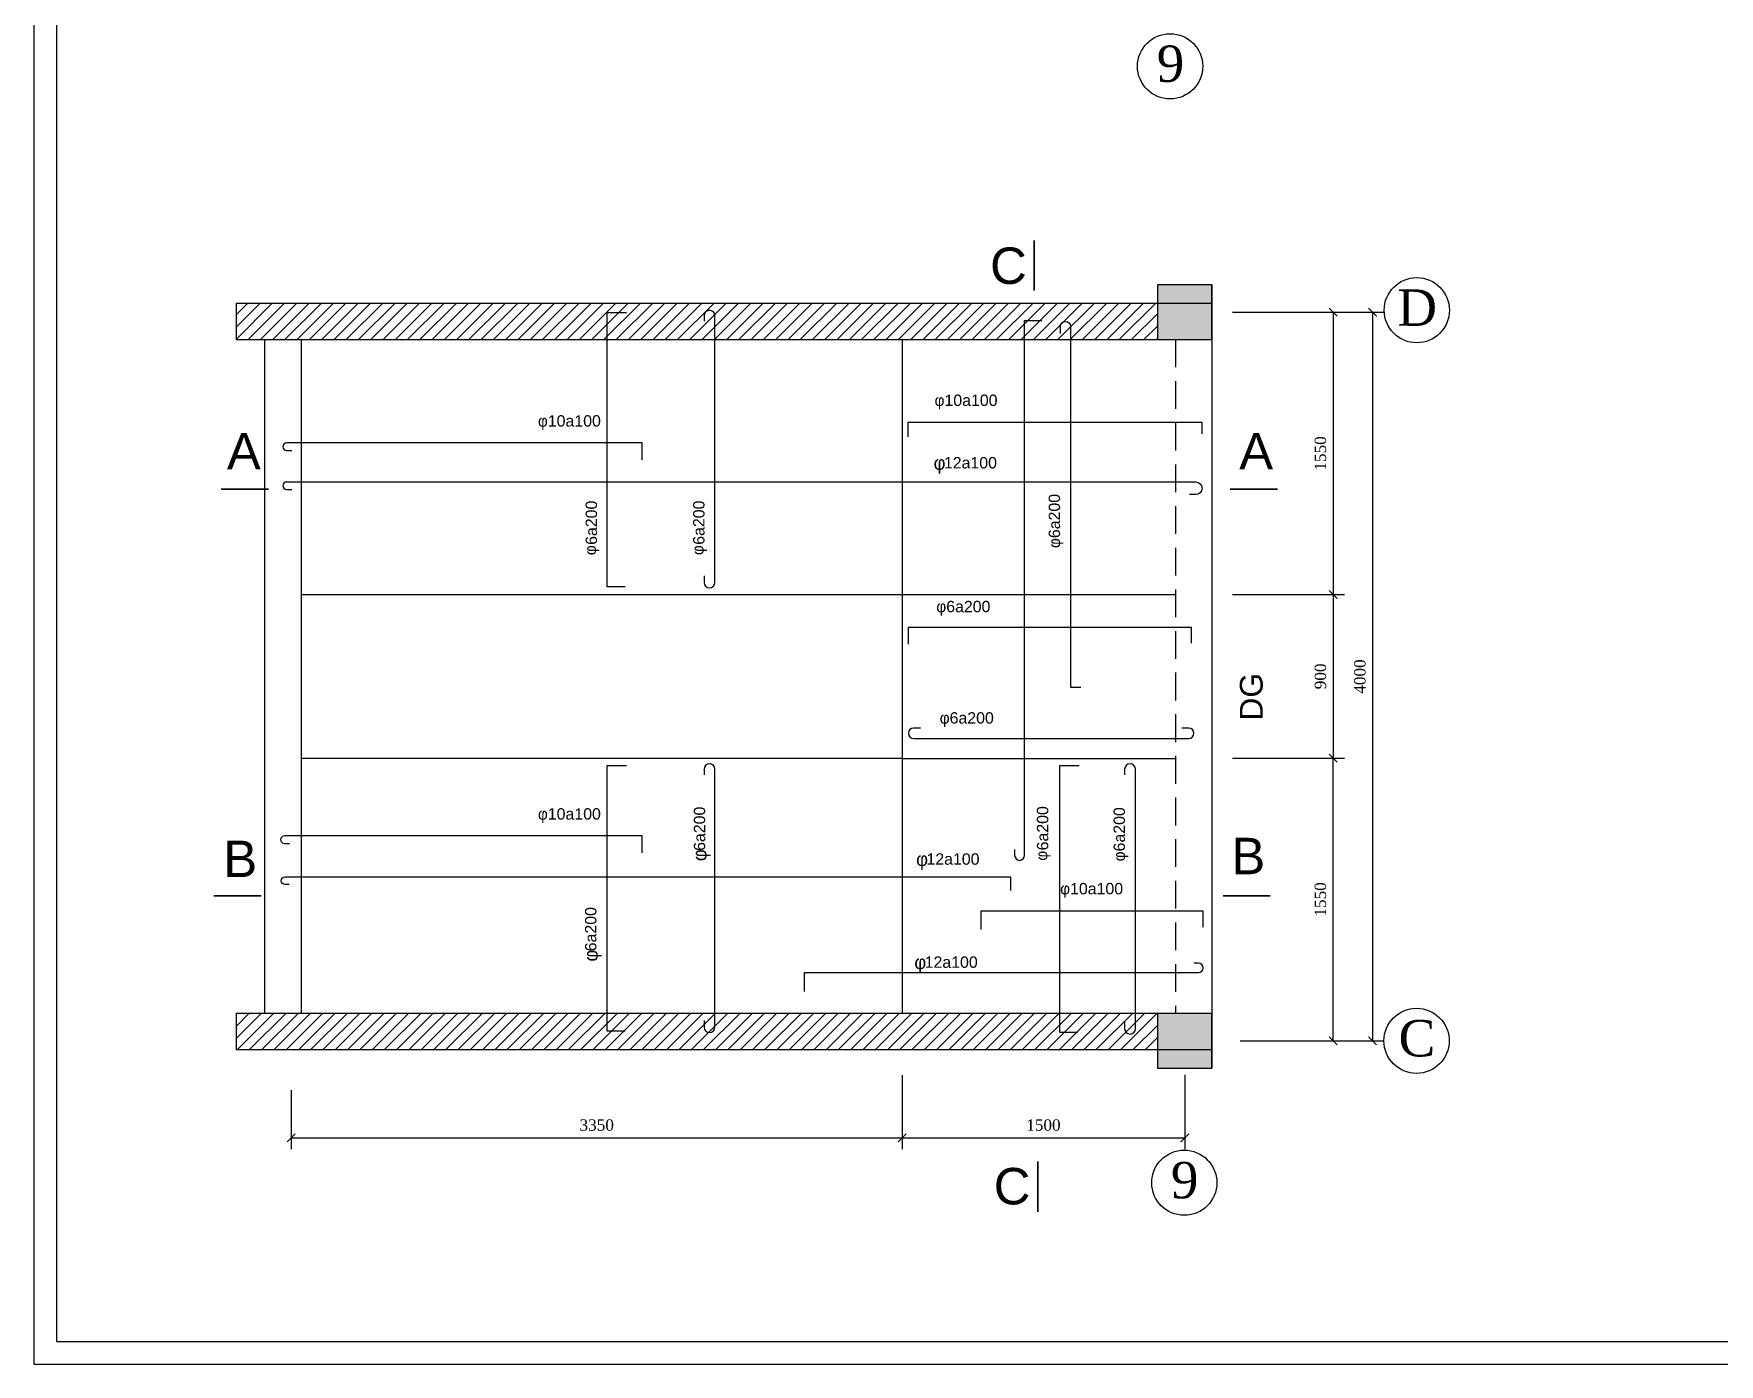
# Model space of a CAD drawing. Header units: millimetres. Extents: x -13160 to 230329, y -20060 to 75228.
# Drawn here: x 146129 to 183138, y -9580 to 19639 of the extents above; entities that cross this region are included whole.
import ezdxf
from ezdxf.enums import TextEntityAlignment as Align

# ---------------------------------------------------------------- set-up
doc = ezdxf.new("R2010")
doc.units = ezdxf.units.MM
doc.header["$LTSCALE"] = 6
doc.linetypes.add('DASHED', pattern=[19.05, 12.7, -6.35])
for name, color, linetype in [('BAODAM', 3, 'Continuous'), ('BAOMANH', 2, 'Continuous'), ('DAI', 4, 'Continuous'), ('HATCH', 5, 'Continuous'), ('KTHUOT', 6, 'Continuous'), ('TEXT', 7, 'Continuous'), ('THEP', 1, 'Continuous')]:
    doc.layers.add(name, color=color, linetype=linetype)
doc.styles.add('TCVN', font='')
doc.styles.add('VNI-HELVE', font='')
doc.styles.add('VNI-TIMES', font='')
doc.styles.get('TCVN').set_extended_font_data('VNI-Helve')
doc.styles.get('VNI-HELVE').set_extended_font_data('VNI-Helve')
doc.styles.get('VNI-TIMES').set_extended_font_data('VNI-Times')
doc.dimstyles.new('D1', dxfattribs={"dimtxt": 250, "dimasz": 180, "dimexe": 250, "dimexo": 150, "dimgap": 150, "dimtad": 1, "dimdec": 0, "dimtxsty": 'VNI-TIMES', "dimblk": 'ARCHTICK', "dimcen": 2.5, "dimadec": 0, "dimazin": 0, "dimtfac": 1, "dimtdec": 0, "dimtmove": 0, "dimatfit": 3, "dimldrblk": 'ARCHTICK', "dimfxl": 1, "dimarcsym": 0})
pattern_1 = [(45, (107606.48, -37851.09), (-134.70384, 134.70384), [])]

# ---------------------------------------------------------------- blocks, each defined once
blk = doc.blocks.new('_ArchTick')
at = {"layer": 'BAOMANH', "color": 0, "const_width": 0.15}
blk.add_lwpolyline([(-0.5, -0.5), (0.5, 0.5)], dxfattribs=at)
blk = doc.blocks.new('*D43')
at = {"layer": 'DEFPOINTS', "color": 0, "linetype": 'Continuous', "ltscale": 4}
for p in [(172300, 13523), (172300, 7321), (174661, 7321)]:
    blk.add_point(p, dxfattribs=at)
at = {"layer": 'KTHUOT', "color": 0, "linetype": 'Continuous', "lineweight": -2, "ltscale": 4, "transparency": 16777216}
for p, q in [((172450, 13523), (174911, 13523)), ((174661, 13523), (174661, 7321)), ((172450, 7321), (174911, 7321))]:
    blk.add_line(p, q, dxfattribs=at)
at = {"layer": 'KTHUOT', "color": 0, "linetype": 'Continuous', "lineweight": -2, "ltscale": 4, "transparency": 16777216, "xscale": 180, "yscale": 180, "zscale": 180}
for p, rotation in [((174661, 13523), 90), ((174661, 7321), 270)]:
    blk.add_blockref('_ArchTick', p, dxfattribs=dict(at, rotation=rotation))
at = {"layer": 'KTHUOT', "color": 0, "linetype": 'Continuous', "ltscale": 4, "transparency": 16777216, "insert": (174381, 10422), "char_height": 250, "attachment_point": 5, "rotation": 90, "style": 'VNI-TIMES'}
blk.add_mtext('1550', dxfattribs=at)
blk = doc.blocks.new('*D42')
at = {"layer": 'DEFPOINTS', "color": 0, "linetype": 'Continuous', "ltscale": 4}
for p in [(172300, 7321), (172300, 3732), (174661, 3732)]:
    blk.add_point(p, dxfattribs=at)
at = {"layer": 'KTHUOT', "color": 0, "linetype": 'Continuous', "lineweight": -2, "ltscale": 4, "transparency": 16777216}
for p, q in [((172450, 7321), (174911, 7321)), ((174661, 7321), (174661, 3732)), ((172450, 3732), (174911, 3732))]:
    blk.add_line(p, q, dxfattribs=at)
at = {"layer": 'KTHUOT', "color": 0, "linetype": 'Continuous', "lineweight": -2, "ltscale": 4, "transparency": 16777216, "xscale": 180, "yscale": 180, "zscale": 180}
for p, rotation in [((174661, 7321), 90), ((174661, 3732), 270)]:
    blk.add_blockref('_ArchTick', p, dxfattribs=dict(at, rotation=rotation))
at = {"layer": 'KTHUOT', "color": 0, "linetype": 'Continuous', "ltscale": 4, "transparency": 16777216, "insert": (174382, 5526), "char_height": 250, "attachment_point": 5, "rotation": 90, "style": 'VNI-TIMES'}
blk.add_mtext('900', dxfattribs=at)
blk = doc.blocks.new('*D41')
at = {"layer": 'DEFPOINTS', "color": 0, "linetype": 'Continuous', "ltscale": 4}
for p in [(165199, -3080), (171400, -3077), (171400, -4608)]:
    blk.add_point(p, dxfattribs=at)
at = {"layer": 'KTHUOT', "color": 0, "linetype": 'Continuous', "lineweight": -2, "ltscale": 4, "transparency": 16777216}
for p, q in [((165199, -3230), (165199, -4858)), ((171400, -3227), (171400, -4858)), ((165199, -4608), (171400, -4608))]:
    blk.add_line(p, q, dxfattribs=at)
at = {"layer": 'KTHUOT', "color": 0, "linetype": 'Continuous', "lineweight": -2, "ltscale": 4, "transparency": 16777216, "xscale": 180, "yscale": 180, "zscale": 180, "rotation": 180}
blk.add_blockref('_ArchTick', (165199, -4608), dxfattribs=at)
at = {"layer": 'KTHUOT', "color": 0, "linetype": 'Continuous', "lineweight": -2, "ltscale": 4, "transparency": 16777216, "xscale": 180, "yscale": 180, "zscale": 180}
blk.add_blockref('_ArchTick', (171400, -4608), dxfattribs=at)
at = {"layer": 'KTHUOT', "color": 0, "linetype": 'Continuous', "ltscale": 4, "transparency": 16777216, "insert": (168299, -4328), "char_height": 250, "attachment_point": 5, "style": 'VNI-TIMES'}
blk.add_mtext('1500', dxfattribs=at)
blk = doc.blocks.new('*D40')
at = {"layer": 'DEFPOINTS', "color": 0, "linetype": 'Continuous', "ltscale": 4}
for p in [(165199, -3080), (151783, -3411), (165199, -4608)]:
    blk.add_point(p, dxfattribs=at)
at = {"layer": 'KTHUOT', "color": 0, "linetype": 'Continuous', "lineweight": -2, "ltscale": 4, "transparency": 16777216}
for p, q in [((165199, -3230), (165199, -4858)), ((151783, -3561), (151783, -4858)), ((151783, -4608), (165199, -4608))]:
    blk.add_line(p, q, dxfattribs=at)
at = {"layer": 'KTHUOT', "color": 0, "linetype": 'Continuous', "lineweight": -2, "ltscale": 4, "transparency": 16777216, "xscale": 180, "yscale": 180, "zscale": 180, "rotation": 180}
blk.add_blockref('_ArchTick', (151783, -4608), dxfattribs=at)
at = {"layer": 'KTHUOT', "color": 0, "linetype": 'Continuous', "lineweight": -2, "ltscale": 4, "transparency": 16777216, "xscale": 180, "yscale": 180, "zscale": 180}
blk.add_blockref('_ArchTick', (165199, -4608), dxfattribs=at)
at = {"layer": 'KTHUOT', "color": 0, "linetype": 'Continuous', "ltscale": 4, "transparency": 16777216, "insert": (158491, -4328), "char_height": 250, "attachment_point": 5, "style": 'VNI-TIMES'}
blk.add_mtext('3350', dxfattribs=at)
blk = doc.blocks.new('*D39')
at = {"layer": 'DEFPOINTS', "color": 0, "linetype": 'Continuous', "ltscale": 4}
for p in [(172300, 13523), (172621, -2477), (175526, -2477)]:
    blk.add_point(p, dxfattribs=at)
at = {"layer": 'KTHUOT', "color": 0, "linetype": 'Continuous', "lineweight": -2, "ltscale": 4, "transparency": 16777216}
for p, q in [((172450, 13523), (175776, 13523)), ((175526, 13523), (175526, -2477)), ((172771, -2477), (175776, -2477))]:
    blk.add_line(p, q, dxfattribs=at)
at = {"layer": 'KTHUOT', "color": 0, "linetype": 'Continuous', "lineweight": -2, "ltscale": 4, "transparency": 16777216, "xscale": 180, "yscale": 180, "zscale": 180}
for p, rotation in [((175526, 13523), 90), ((175526, -2477), 270)]:
    blk.add_blockref('_ArchTick', p, dxfattribs=dict(at, rotation=rotation))
at = {"layer": 'KTHUOT', "color": 0, "linetype": 'Continuous', "ltscale": 4, "transparency": 16777216, "insert": (175248, 5523), "char_height": 250, "attachment_point": 5, "rotation": 90, "style": 'VNI-TIMES'}
blk.add_mtext('4000', dxfattribs=at)
blk = doc.blocks.new('*D38')
at = {"layer": 'DEFPOINTS', "color": 0, "linetype": 'Continuous', "ltscale": 4}
for p in [(172450, 3732), (174661, 3732), (172471, -2477)]:
    blk.add_point(p, dxfattribs=at)
at = {"layer": 'KTHUOT', "color": 0, "linetype": 'Continuous', "lineweight": -2, "ltscale": 4, "transparency": 16777216}
for p, q in [((172600, 3732), (174911, 3732)), ((174661, -2477), (174661, 3732)), ((172621, -2477), (174911, -2477))]:
    blk.add_line(p, q, dxfattribs=at)
at = {"layer": 'KTHUOT', "color": 0, "linetype": 'Continuous', "lineweight": -2, "ltscale": 4, "transparency": 16777216, "xscale": 180, "yscale": 180, "zscale": 180}
for p, rotation in [((174661, 3732), 90), ((174661, -2477), 270)]:
    blk.add_blockref('_ArchTick', p, dxfattribs=dict(at, rotation=rotation))
at = {"layer": 'KTHUOT', "color": 0, "linetype": 'Continuous', "ltscale": 4, "transparency": 16777216, "insert": (174381, 628), "char_height": 250, "attachment_point": 5, "rotation": 90, "style": 'VNI-TIMES'}
blk.add_mtext('1550', dxfattribs=at)

msp = doc.modelspace()

# ---------------------------------------------------------------- hatches: boundary and pattern name
at = {"layer": 'HATCH', "linetype": 'Continuous', "ltscale": 4}
h = msp.add_hatch(dxfattribs=at)
h.set_pattern_fill('ANSI31', color=5, scale=60, style=0)
h.set_pattern_definition(pattern_1)
h.paths.add_polyline_path([(150572.1, 13723.1), (150572.1, 12923.1), (170799.8, 12923.1), (170799.8, 13723.1)])
h = msp.add_hatch(dxfattribs=at)
h.set_pattern_fill('ANSI31', color=5, scale=60, style=0)
h.set_pattern_definition(pattern_1)
h.paths.add_polyline_path([(170799.8, -2676.9), (170799.8, -1876.9), (150572.1, -1876.9), (150572.1, -2676.9)])

# ---------------------------------------------------------------- linework, layer by layer
at = {"layer": 'BAODAM', "color": 3, "linetype": 'Continuous'}
for p, q in [((171999.8, 14123.1), (171999.8, -3076.9)), ((150572.1, 13723.1), (150572.1, 12923.1)), ((150572.1, 13723.1), (171999.8, 13723.1)), ((150572.1, 12923.1), (171999.8, 12923.1)), ((151198.8, 12923.1), (151198.8, -1876.9)), ((151998.8, 12923.1), (151998.8, -1876.9)), ((165199.8, 12923.1), (165199.8, 3723.1)), ((151998.8, 7323.1), (165199.8, 7323.1)), ((165199.8, 7323.1), (171199.8, 7323.1)), ((165199.8, 3723.1), (151998.8, 3723.1)), ((165199.8, 3723.1), (171199.8, 3723.1)), ((165199.8, 3723.1), (165199.8, -1876.9)), ((150572.1, -1876.9), (150572.1, -2676.9)), ((171999.8, -1876.9), (150572.1, -1876.9)), ((171999.8, -2676.9), (150572.1, -2676.9))]:
    msp.add_line(p, q, dxfattribs=at)
for points in [[(170799.8, 12923.1), (171999.8, 12923.1), (171999.8, 14123.1), (170799.8, 14123.1)], [(170799.8, -3076.9), (171999.8, -3076.9), (171999.8, -1876.9), (170799.8, -1876.9)]]:
    msp.add_lwpolyline(points, close=True, dxfattribs=at)
for centre in [(171079.9, 18923.5), (176496.5, 13566.8), (176491.6, -2476.9), (171391.3, -5593.1)]:
    msp.add_circle(centre, 715.7, dxfattribs=at)
for points in [[(170799.8, 12923.1), (171999.8, 12923.1), (170799.8, 14123.1), (171999.8, 14123.1)], [(170799.8, -3076.9), (171999.8, -3076.9), (170799.8, -1876.9), (171999.8, -1876.9)]]:
    msp.add_solid(points, dxfattribs=at)
at = {"layer": 'BAOMANH', "color": 2, "linetype": 'DASHED', "ltscale": 8}
msp.add_line((171199.8, 12923.1), (171199.8, -1876.9), dxfattribs=at)
at = {"layer": 'DAI', "color": 4, "linetype": 'Continuous', "ltscale": 4}
for points in [[(146129.4, -9580.2), (230329.4, -9580.2), (230329.4, 49819.8), (146129.4, 49819.8)], [(146629.4, -9080.2), (229829.4, -9080.2), (229829.4, 49319.8), (146629.4, 49319.8)]]:
    msp.add_lwpolyline(points, close=True, dxfattribs=at)
at = {"layer": 'TEXT', "color": 7, "linetype": 'Continuous', "const_width": 40}
for points in [[(168096, 15102.1), (168096, 13994)], [(150239.9, 9636.5), (151285, 9636.5)], [(172396.8, 9636.5), (173441.9, 9636.5)], [(150082.2, 707.1), (151127.2, 707.1)], [(172239, 707.1), (173284.1, 707.1)], [(168175.9, -5124.2), (168175.9, -6232.3)]]:
    msp.add_lwpolyline(points, dxfattribs=at)
at = {"layer": 'THEP'}
msp.add_line((165323.5, 11104.3), (165323.5, 10788), dxfattribs=at)
at = {"layer": 'THEP', "color": 1, "linetype": 'Continuous', "ltscale": 4}
for points in [[(159116.5, 7491.8), (158716.7, 7491.8), (158716.7, 13515.4), (159143.2, 13515.4)], [(165335.1, 6230.8), (165335.1, 6609), (171542.7, 6609), (171542.7, 6256)], [(159116.5, -2262.2), (158716.7, -2262.2), (158716.7, 3566.3), (159143.2, 3566.3)], [(169056.1, -2293.7), (168656.3, -2293.7), (168656.3, 3566.3), (169082.7, 3566.3)]]:
    msp.add_lwpolyline(points, dxfattribs=at)
for points in [[(160846.9, 7733), (160846.9, 7589.2, 1), (161086.8, 7589.2), (161086.8, 13446, 1), (160846.9, 13446), (160846.9, 13326.2)], [(168672, 13058.4), (168672, 13208, -1), (168896.6, 13208), (168896.6, 5287.3), (169123.2, 5287.3)], [(151680.8, 9795.4), (171644.8, 9795.4, -1), (171644.8, 9517.4), (171505.7, 9517.4)], [(165599, 4390.5), (165447.6, 4390.5, 1), (165447.6, 4163.6), (171489.7, 4163.6, 1), (171489.7, 4390.5), (171338.3, 4390.5)], [(160846.9, -2032.3), (160846.9, -2176.1, 1), (161086.8, -2176.1), (161086.8, 3485.6, 1), (160846.9, 3485.6), (160846.9, 3365.8)], [(170082.2, -2063.8), (170082.2, -2207.6, 1), (170322.1, -2207.6), (170322.1, 3485.6, 1), (170082.2, 3485.6), (170082.2, 3365.8)]]:
    msp.add_lwpolyline(points, format="xyb", dxfattribs=at)
at = {"layer": 'THEP', "color": 1, "linetype": 'Continuous'}
for points in [[(167666, 1724.8), (167666, 1595.5, 1), (167885.9, 1595.5), (167885.9, 13344.4), (168261.2, 13344.4)], [(159490.2, 10281.6), (159490.2, 10651.7), (151680.2, 10651.7, 1), (151680.2, 10489.8), (151795.9, 10489.8)], [(151680.8, 9795.4, 1), (151680.8, 9633.5), (151796.6, 9633.5)], [(159490.2, 1651.2), (159490.2, 2021.3), (151632.1, 2021.3, 1), (151632.1, 1859.4), (151747.9, 1859.4)], [(151739.3, 953.2), (151649, 953.2, -1), (151649, 1124.6), (167576.5, 1124.6), (167576.5, 826.2)], [(163050.9, -1397.1), (163050.9, -976.2), (171701.9, -976.2, 1), (171701.9, -773.7), (171606.7, -773.7)]]:
    msp.add_lwpolyline(points, format="xyb", dxfattribs=at)
at = {"layer": 'THEP'}
for points in [[(171784, 10854.8), (171784, 11104.3), (165323.5, 11104.3)], [(166931.6, -29.1), (166931.6, 379.7), (171800.8, 379.7), (171800.8, 16.3)]]:
    msp.add_lwpolyline(points, dxfattribs=at)

# ---------------------------------------------------------------- texts
at = {"layer": 'TEXT', "color": 7, "linetype": 'Continuous', "style": 'VNI-TIMES'}
for s, p in [('9', (171088.4, 18981.9)), ('D', (176505, 13625.1)), ('C', (176500, -2418.5)), ('9', (171399.7, -5534.7))]:
    msp.add_text(s, height=800, dxfattribs=at).set_placement(p, align=Align.MIDDLE_CENTER)
at = {"layer": 'TEXT', "color": 7, "linetype": 'Continuous', "style": 'VNI-HELVE'}
for s, p in [('C', (167127.2, 14144.8)), ('A', (150370.4, 10070.7)), ('A', (172597.4, 10070.7)), ('B', (150292.1, 1119.1)), ('B', (172425.1, 1181.3)), ('C', (167207.1, -6068.9))]:
    msp.add_text(s, height=800, dxfattribs=at).set_placement(p)
at = {"layer": 'TEXT', "color": 7, "linetype": 'Continuous', "ltscale": 20, "style": 'TCVN'}
msp.add_text('DG', height=500, rotation=90, dxfattribs=at).set_placement((173112.8, 4555.2))
at = {"layer": 'TEXT', "color": 7, "linetype": 'Continuous', "attachment_point": 1, "style": 'VNI-TIMES'}
for s, insert, char_height, width in [('{\\fSymbol|b0|i0|c2|p18;f\\fVNI-Helve|b0|i0|c0|p2;10a100}', (165909.2, 11714.6), 250, 2163.429), ('{\\fSymbol|b0|i0|c2|p18;f\\fVNI-Helve|b0|i0|c0|p2;10a100}', (157199.9, 11261.9), 250, 2163.429), ('\\fSymbol|b0|i0|c2|p18;f', (165887.3, 10365.3), 300, 366.108), ('\\fVNI-Helve|b0|i0|c0|p2;12a100', (166113.3, 10342.7), 250, 2163.429), ('{\\fSymbol|b0|i0|c2|p18;f\\fVNI-Helve|b0|i0|c0|p2;6a200}', (165947.5, 7184.9), 250, 2163.429), ('{\\fSymbol|b0|i0|c2|p18;f\\fVNI-Helve|b0|i0|c0|p2;6a200}', (166021.9, 4739.6), 250, 2163.429), ('{\\fSymbol|b0|i0|c2|p18;f\\fVNI-Helve|b0|i0|c0|p2;10a100}', (157199.9, 2631.5), 250, 2163.429), ('\\fSymbol|b0|i0|c2|p18;f', (165504.2, 1663.2), 300, 366.108), ('\\fVNI-Helve|b0|i0|c0|p2;12a100', (165730.2, 1640.6), 250, 2163.429), ('{\\fSymbol|b0|i0|c2|p18;f\\fVNI-Helve|b0|i0|c0|p2;10a100}', (168666.3, 990), 250, 2163.429), ('\\fSymbol|b0|i0|c2|p18;f', (165464.9, -601.1), 300, 366.108), ('\\fVNI-Helve|b0|i0|c0|p2;12a100', (165690.9, -623.7), 250, 2163.429)]:
    msp.add_mtext(s, dxfattribs=dict(at, insert=insert, char_height=char_height, width=width))
at = {"layer": 'TEXT', "color": 7, "linetype": 'Continuous', "attachment_point": 1, "rotation": 90, "style": 'VNI-TIMES'}
for s, insert, char_height, width in [('\\fVNI-Helve|b0|i0|c0|p2;6a200', (158247.2, 8413.7), 250, 2163.429), ('\\fVNI-Helve|b0|i0|c0|p2;6a200', (160607.1, 8415.8), 250, 2163.429), ('{\\fSymbol|b0|i0|c2|p18;f\\fVNI-Helve|b0|i0|c0|p2;6a200}', (168413.5, 8345.1), 250, 2163.429), ('\\fSymbol|b0|i0|c2|p18;f', (158224.7, 8187.7), 250, 2163.429), ('\\fSymbol|b0|i0|c2|p18;f', (160584.5, 8189.8), 250, 2163.429), ('\\fVNI-Helve|b0|i0|c0|p2;6a200', (160622.1, 1694), 250, 2163.429), ('\\fVNI-Helve|b0|i0|c0|p2;6a200', (168155.7, 1704.9), 250, 2163.429), ('{\\fSymbol|b0|i0|c2|p18;f\\fVNI-Helve|b0|i0|c0|p2;6a200}', (169838.9, 1465.3), 250, 2163.429), ('\\fSymbol|b0|i0|c2|p18;f', (160599.5, 1468), 300, 366.108), ('\\fSymbol|b0|i0|c2|p18;f', (168133.1, 1478.9), 250, 2163.429), ('\\fVNI-Helve|b0|i0|c0|p2;6a200', (158233.8, -510.9), 250, 2163.429), ('\\fSymbol|b0|i0|c2|p18;f', (158211.2, -736.9), 300, 366.108)]:
    msp.add_mtext(s, dxfattribs=dict(at, insert=insert, char_height=char_height, width=width))

# ---------------------------------------------------------------- dimensions: what is measured, and where the dimension line sits
at = {"layer": 'KTHUOT', "color": 6, "linetype": 'Continuous', "ltscale": 4}
for base, p1, p2, text, picture, middle in [((174661, 7320.7), (172299.8, 13523.1), (172299.8, 7320.7), '1550', '*D43', (174381, 10421.9)), ((175525.8, -2476.9), (172299.8, 13523.1), (172621.1, -2476.9), '4000', '*D39', (175247.9, 5523.1)), ((174661, 3732.3), (172299.8, 7320.7), (172299.8, 3732.3), '900', '*D42', (174381.5, 5526.5)), ((174661, 3732.3), (172471.1, -2476.9), (172449.8, 3732.3), '1550', '*D38', (174381, 627.7))]:
    dim = msp.add_linear_dim(base=base, p1=p1, p2=p2, angle=90, text=text, dimstyle='D1', dxfattribs=at)
    dim.commit()
    dim.dimension.update_dxf_attribs({"geometry": picture, "text_midpoint": middle})
dim = msp.add_linear_dim(base=(165198.8, -4608.2), p1=(151783.5, -3411.4), p2=(165198.8, -3079.8), text='3350', dimstyle='D1', override={"dimtxt": 250}, dxfattribs=at)
dim.commit()
dim.dimension.update_dxf_attribs({"geometry": '*D40', "text_midpoint": (158491.1, -4328.2)})
dim = msp.add_linear_dim(base=(171399.8, -4608.2), p1=(165198.8, -3079.8), p2=(171399.8, -3076.9), text='1500', dimstyle='D1', dxfattribs=at)
dim.commit()
dim.dimension.update_dxf_attribs({"geometry": '*D41', "text_midpoint": (168299.3, -4328.2)})

doc.saveas('drawing.dxf')
